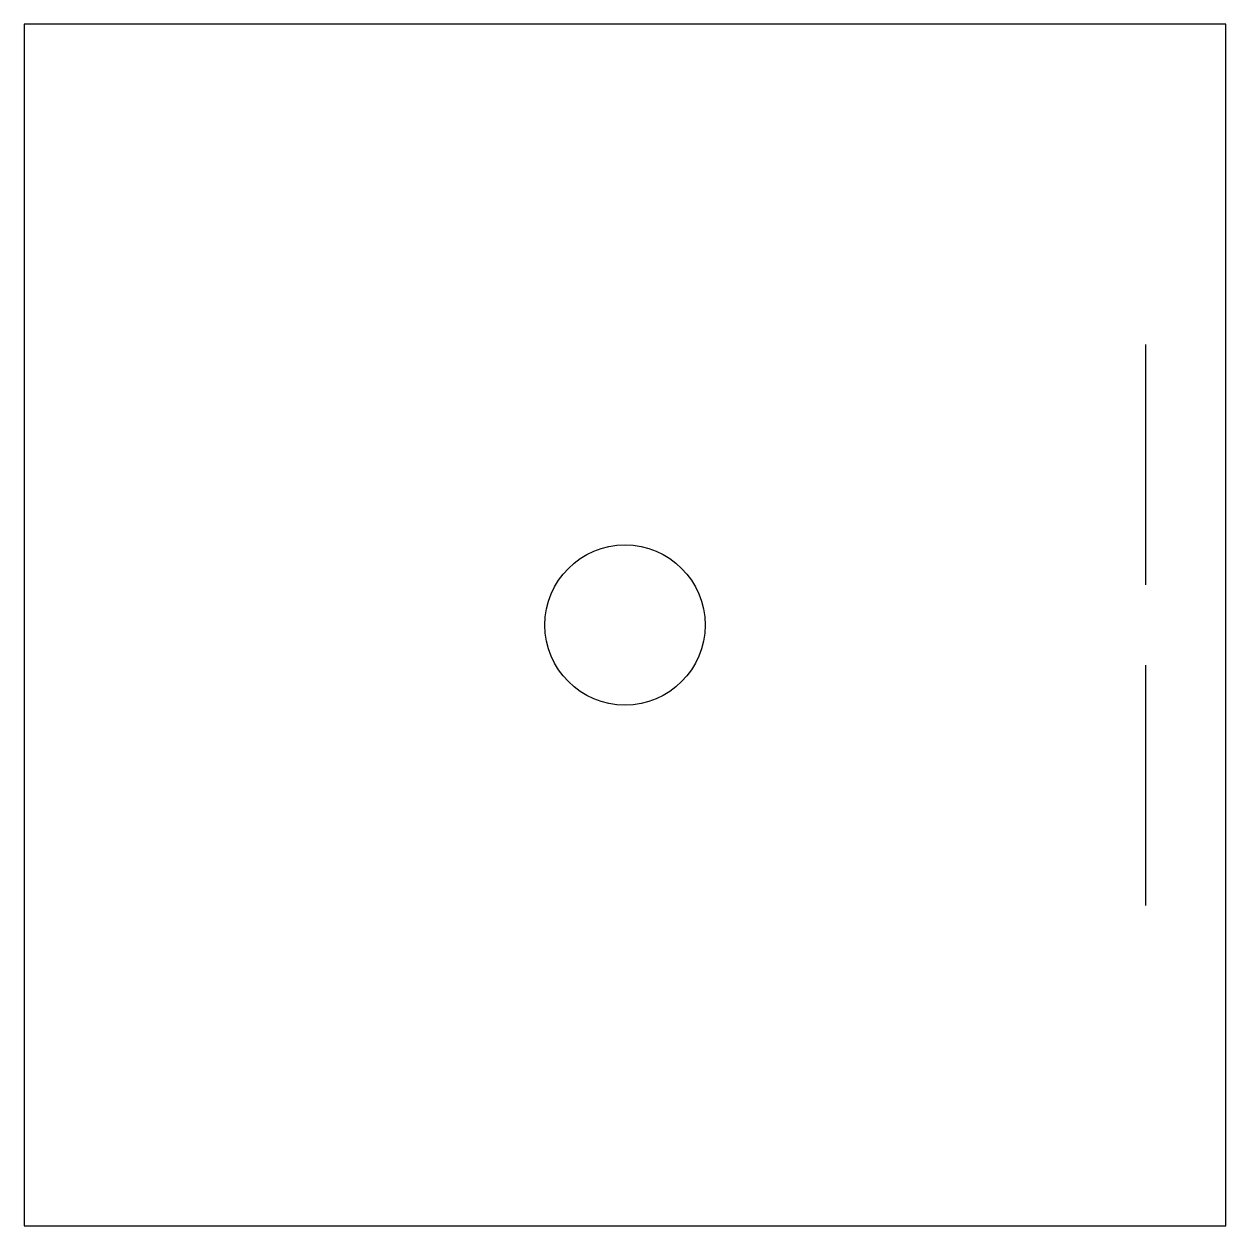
# Model space of a CAD drawing. Header units: metres. Extents: x 0 to 3000, y 0 to 3000.
import ezdxf

# ---------------------------------------------------------------- set-up
doc = ezdxf.new("R2010")
doc.units = ezdxf.units.M
for name, color, linetype in [('COLUMN', 7, 'Continuous'), ('WALL', 7, 'Continuous'), ('WINDOW', 7, 'Continuous')]:
    doc.layers.add(name, color=color, linetype=linetype)

msp = doc.modelspace()

# ---------------------------------------------------------------- linework, layer by layer
at = {"layer": 'COLUMN'}
msp.add_circle((1500, 1500), 200, dxfattribs=at)
at = {"layer": 'WALL'}
for p, q in [((3000, 3000), (0, 3000)), ((0, 3000), (0, 0)), ((3000, 0), (3000, 3000)), ((0, 0), (3000, 0)), ((1100, 0), (1900, 0))]:
    msp.add_line(p, q, dxfattribs=at)
at = {"layer": 'WINDOW'}
for p, q in [((2800, 1600), (2800, 2200)), ((2800, 800), (2800, 1400))]:
    msp.add_line(p, q, dxfattribs=at)

doc.saveas('drawing.dxf')
